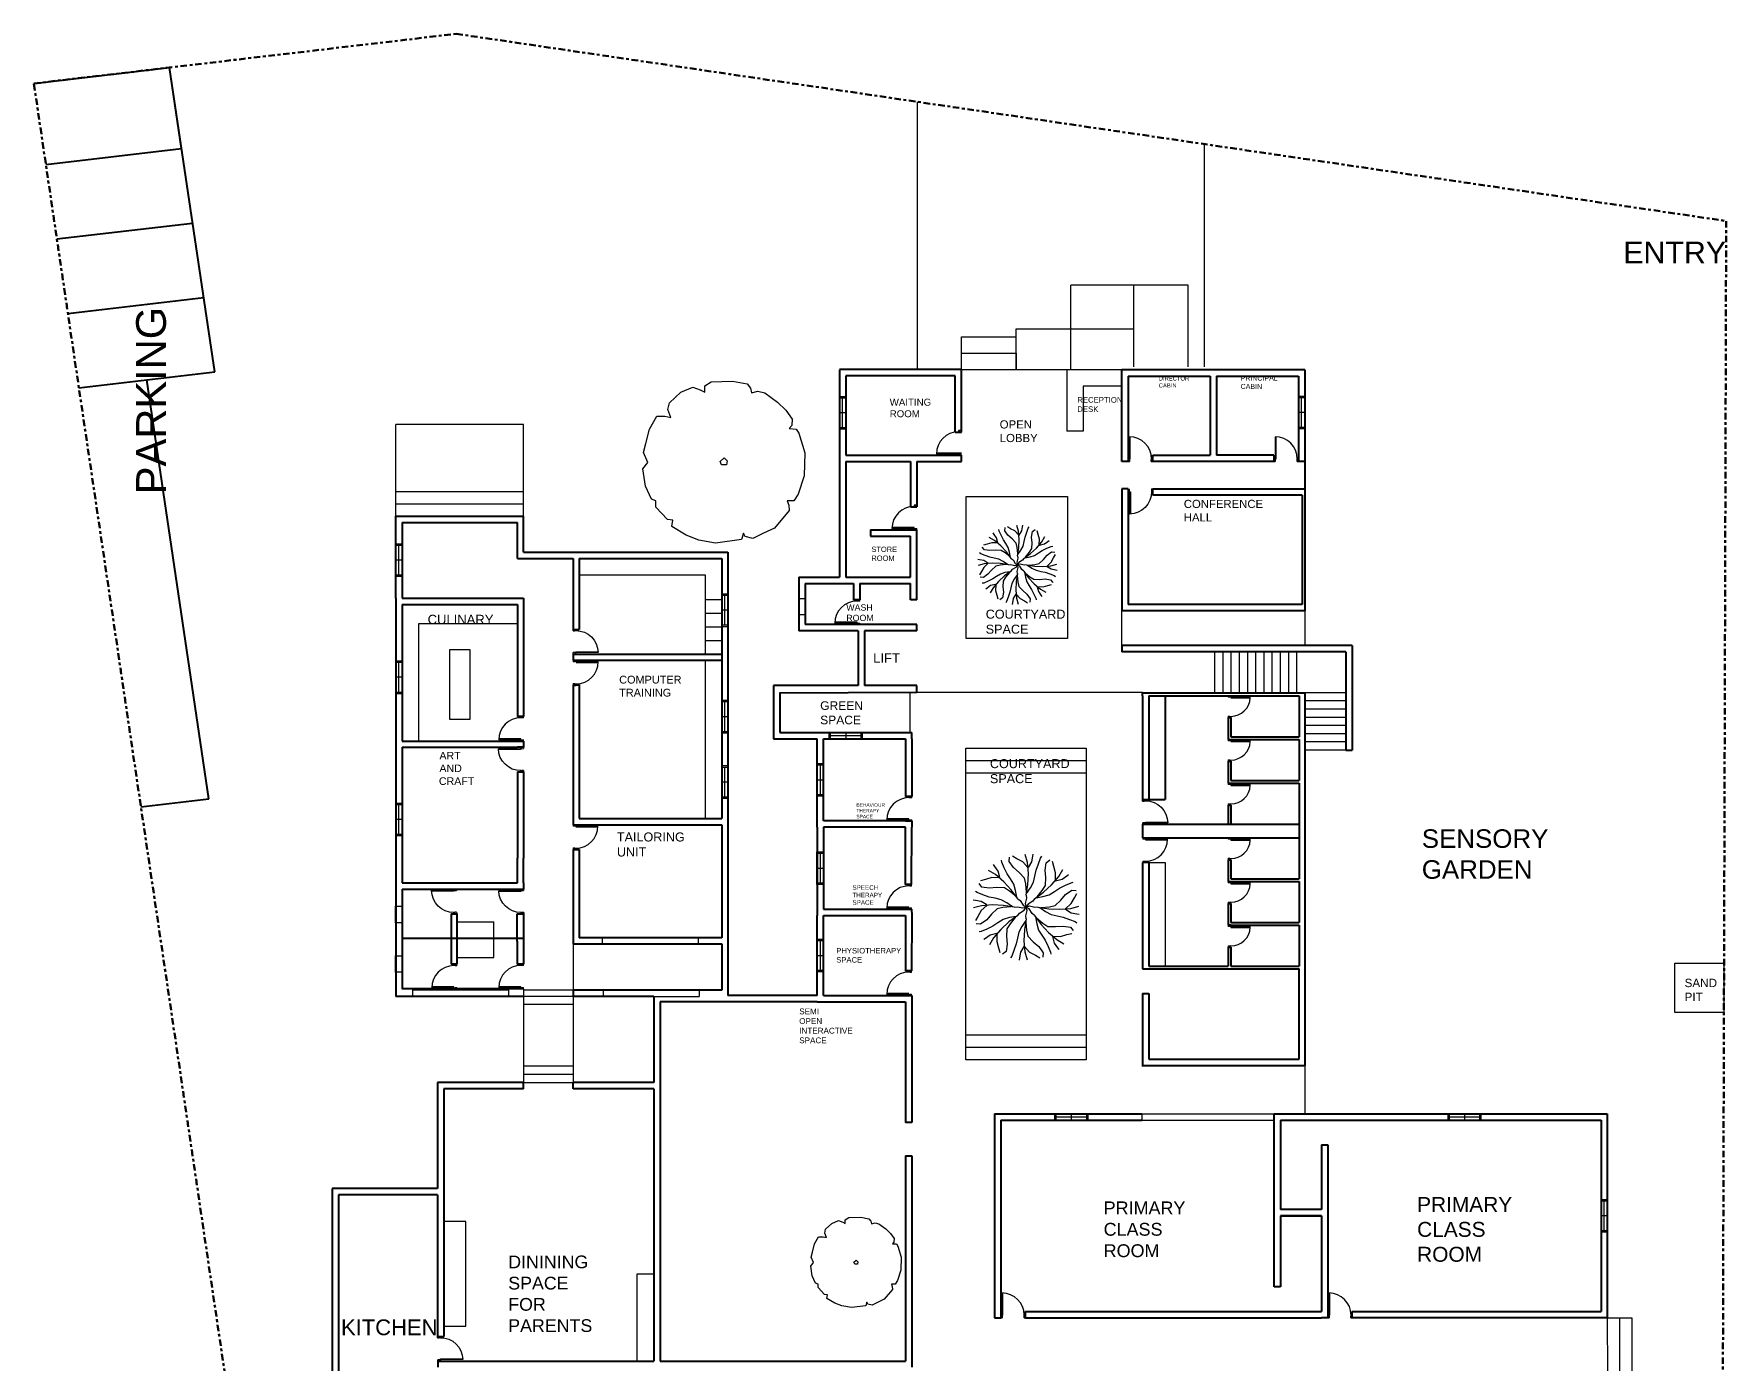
# Model space of a CAD drawing. Header units: metres. Extents: x 9 to 572, y -30 to 1114.
# Drawn here: x 9.1 to 71.1, y 64.8 to 113.4 of the extents above; entities that cross this region are included whole.
import ezdxf

# ---------------------------------------------------------------- set-up
doc = ezdxf.new("R2010")
doc.units = ezdxf.units.M
doc.header["$LTSCALE"] = 0.01
doc.header["$MEASUREMENT"] = 0
doc.linetypes.add('ACAD_ISO04W100', pattern=[30, 24, -3, 0, -3])
for name, color, linetype in [('ARCH', 7, 'Continuous'), ('door space', 1, 'Continuous'), ('ELEVATION', 4, 'Continuous'), ('ID-LOOSE', 31, 'Continuous'), ('INBUILD', 81, 'Continuous'), ('STAIR', 231, 'Continuous'), ('TEXT', 141, 'Continuous'), ('WINDOW', 10, 'Continuous')]:
    doc.layers.add(name, color=color, linetype=linetype)
for name, color, linetype, lineweight in [('PARKING', 92, 'Continuous', 40), ('ROAD', 31, 'Continuous', 30), ('SITE BOUNDARY', 6, 'ACAD_ISO04W100', 60), ('WALL', 2, 'Continuous', 40)]:
    doc.layers.add(name, color=color, linetype=linetype, lineweight=lineweight)
doc.styles.get("Standard").update_dxf_attribs({"font": 'arial.ttf'})

# ---------------------------------------------------------------- blocks, each defined once
blk = doc.blocks.new('BRANCHZ', base_point=(0.5, 0.5))
for p, q in [((0.876, 0.621), (0.934, 0.663)), ((0.934, 0.663), (0.976, 0.659)), ((0.533, 0.508), (0.5, 0.5)), ((0.584, 0.496), (0.533, 0.508)), ((0.613, 0.5), (0.584, 0.496)), ((0.613, 0.5), (0.717, 0.483)), ((0.629, 0.496), (0.684, 0.458)), ((0.642, 0.496), (0.721, 0.504)), ((0.721, 0.504), (0.776, 0.517)), ((0.776, 0.517), (0.83, 0.567)), ((0.821, 0.479), (0.926, 0.488)), ((0.83, 0.567), (0.876, 0.621)), ((0.876, 0.483), (0.93, 0.533)), ((0.926, 0.488), (1.001, 0.508)), ((0.93, 0.533), (0.959, 0.588)), ((0.959, 0.588), (0.984, 0.629)), ((0.684, 0.458), (0.738, 0.429)), ((0.717, 0.483), (0.821, 0.479)), ((0.738, 0.429), (0.796, 0.416)), ((0.796, 0.416), (0.851, 0.404)), ((0.851, 0.404), (0.913, 0.383)), ((0.876, 0.479), (0.93, 0.446)), ((0.913, 0.383), (0.967, 0.362)), ((0.93, 0.446), (0.984, 0.437)), ((0.967, 0.362), (0.984, 0.35)), ((0.984, 0.437), (1.005, 0.433))]:
    blk.add_line(p, q)
blk = doc.blocks.new('TREE-16')
at = {"xscale": 120, "yscale": 120, "zscale": 120}
for rotation in [90, 134.9999999999999, 44.99999999999985, 180, 224.9999999999999, 270, 314.9999999999998]:
    blk.add_blockref('BRANCHZ', (0, 0), dxfattribs=dict(at, rotation=rotation))
blk.add_blockref('BRANCHZ', (0, 0), dxfattribs=at)
blk = doc.blocks.new('Simple tree 13_cad-block.com')
at = {"color": 0}
for points in [[(-1468, -1499), (-1766, -1175), (-1766, -1008), (-1883, -968), (-2037, -632), (-2103, -179), (-1973, -11), (-2089, 248), (-2025, 481), (-1935, 856), (-1740, 1192), (-1534, 1192), (-1378, 1153), (-1456, 1360), (-1416, 1541), (-1119, 1813), (-809, 1943), (-615, 1878), (-498, 1813), (-498, 1981), (-330, 2085), (227, 2098), (602, 2033), (692, 1917), (718, 1800), (886, 1839), (1068, 1800), (1391, 1555), (1611, 1348), (1779, 1115), (1766, 946), (1701, 868), (1883, 856), (1948, 752), (2102, 235), (2090, -361), (1934, -839), (1818, -1008), (1649, -1008), (1689, -1124), (1701, -1266), (1313, -1719), (1028, -1848), (757, -1991), (550, -1939), (511, -1848), (459, -2017), (-214, -2107), (-653, -2029), (-977, -1900), (-1352, -1681), (-1326, -1512)], [(-58, -76), (-97, 15), (6, 105), (84, 28), (71, -76)]]:
    blk.add_lwpolyline(points, close=True, dxfattribs=at)

msp = doc.modelspace()

# ---------------------------------------------------------------- linework, layer by layer
for p, q in [((41.027, 95.295), (41.027, 95.294)), ((55.637, 89.335), (52.337, 89.335)), ((41.027, 84.645), (38.027, 84.645)), ((22.61, 78.499), (22.608, 78.499)), ((41.027, 78.254), (41.027, 78.253)), ((41.257, 73.61), (41.257, 78.023)), ((41.027, 72.392), (41.027, 72.392)), ((41.027, 72.392), (41.027, 72.392))]:
    msp.add_line(p, q)
at = {"layer": 'ARCH', "color": 32}
for p, q in [((52.936, 89.227), (52.836, 89.227)), ((52.836, 89.227), (52.836, 89.177)), ((52.896, 89.177), (52.836, 89.177)), ((52.936, 89.182), (52.896, 89.182)), ((52.896, 89.177), (52.896, 89.182)), ((52.936, 89.182), (52.936, 89.227)), ((52.836, 88.477), (52.896, 88.477)), ((52.836, 88.477), (52.836, 88.427)), ((52.836, 88.427), (52.936, 88.427)), ((52.896, 88.472), (52.896, 88.477)), ((52.896, 88.472), (52.936, 88.472)), ((52.936, 88.427), (52.936, 88.472)), ((52.936, 87.627), (52.836, 87.627)), ((52.836, 87.627), (52.836, 87.577)), ((52.896, 87.577), (52.836, 87.577)), ((52.936, 87.582), (52.896, 87.582)), ((52.896, 87.577), (52.896, 87.582)), ((52.936, 87.582), (52.936, 87.627)), ((52.836, 86.877), (52.896, 86.877)), ((52.836, 86.877), (52.836, 86.827)), ((52.836, 86.827), (52.936, 86.827)), ((52.896, 86.872), (52.896, 86.877)), ((52.896, 86.872), (52.936, 86.872)), ((52.936, 86.827), (52.936, 86.872)), ((52.936, 86.025), (52.836, 86.025)), ((52.836, 86.025), (52.836, 85.975)), ((52.896, 85.975), (52.836, 85.975)), ((52.936, 85.98), (52.896, 85.98)), ((52.896, 85.975), (52.896, 85.98)), ((52.936, 85.98), (52.936, 86.025)), ((52.836, 85.275), (52.896, 85.275)), ((52.836, 85.275), (52.836, 85.225)), ((52.836, 85.225), (52.936, 85.225)), ((52.896, 85.27), (52.896, 85.275)), ((52.896, 85.27), (52.936, 85.27)), ((52.936, 85.225), (52.936, 85.27)), ((52.936, 84.027), (52.836, 84.027)), ((52.836, 84.027), (52.836, 83.977)), ((52.896, 83.977), (52.836, 83.977)), ((52.936, 83.982), (52.896, 83.982)), ((52.896, 83.977), (52.896, 83.982)), ((52.936, 83.982), (52.936, 84.027)), ((52.836, 83.277), (52.896, 83.277)), ((52.836, 83.277), (52.836, 83.227)), ((52.836, 83.227), (52.936, 83.227)), ((52.896, 83.272), (52.896, 83.277)), ((52.896, 83.272), (52.936, 83.272)), ((52.936, 83.227), (52.936, 83.272)), ((52.936, 82.426), (52.836, 82.426)), ((52.836, 82.426), (52.836, 82.376)), ((52.896, 82.376), (52.836, 82.376)), ((52.936, 82.381), (52.896, 82.381)), ((52.896, 82.376), (52.896, 82.381)), ((52.936, 82.381), (52.936, 82.426)), ((52.836, 81.676), (52.896, 81.676)), ((52.836, 81.676), (52.836, 81.626)), ((52.836, 81.626), (52.936, 81.626)), ((52.896, 81.671), (52.896, 81.676)), ((52.896, 81.671), (52.936, 81.671)), ((52.936, 81.626), (52.936, 81.671)), ((52.936, 80.827), (52.836, 80.827)), ((52.836, 80.827), (52.836, 80.777)), ((52.896, 80.777), (52.836, 80.777)), ((52.936, 80.782), (52.896, 80.782)), ((52.896, 80.777), (52.896, 80.782)), ((52.936, 80.782), (52.936, 80.827)), ((52.836, 80.077), (52.896, 80.077)), ((52.836, 80.077), (52.836, 80.027)), ((52.836, 80.027), (52.936, 80.027)), ((52.896, 80.072), (52.896, 80.077)), ((52.896, 80.072), (52.936, 80.072)), ((52.936, 80.027), (52.936, 80.072))]:
    msp.add_line(p, q, dxfattribs=at)
for points in [[(53.646, 89.147), (53.646, 89.182), (52.936, 89.182), (52.936, 89.147)], [(53.646, 87.547), (53.646, 87.582), (52.936, 87.582), (52.936, 87.547)], [(53.646, 85.945), (53.646, 85.98), (52.936, 85.98), (52.936, 85.945)], [(53.646, 83.947), (53.646, 83.982), (52.936, 83.982), (52.936, 83.947)], [(53.646, 82.346), (53.646, 82.381), (52.936, 82.381), (52.936, 82.346)], [(53.646, 80.747), (53.646, 80.782), (52.936, 80.782), (52.936, 80.747)]]:
    msp.add_lwpolyline(points, close=True, dxfattribs=at)
at = {"layer": 'ARCH', "color": 40}
for centre in [(52.936, 89.182), (52.936, 87.582), (52.936, 85.98), (52.936, 83.982), (52.936, 82.381), (52.936, 80.782)]:
    msp.add_arc(centre, 0.71, 270, 357.17441, dxfattribs=at)
at = {"layer": 'Defpoints'}
for p, q in [((43.073, 98.876), (43.074, 98.876)), ((49.177, 98.025), (49.177, 98.025)), ((49.177, 98.025), (49.177, 98.025)), ((49.177, 98.025), (49.177, 98.025)), ((52.407, 98.025), (52.406, 98.025)), ((69.174, 79.437), (70.974, 79.437)), ((69.174, 77.637), (69.174, 79.437)), ((70.974, 79.437), (70.974, 77.637)), ((41.256, 78.254), (41.257, 78.023)), ((70.974, 77.637), (69.174, 77.637))]:
    msp.add_line(p, q, dxfattribs=at)
at = {"layer": 'door space'}
for p, q in [((42.973, 98.926), (42.973, 98.881)), ((43.073, 98.926), (42.973, 98.926)), ((43.013, 98.881), (42.973, 98.881)), ((43.013, 98.881), (43.013, 98.876)), ((43.073, 98.876), (43.013, 98.876)), ((43.073, 98.876), (43.073, 98.926)), ((49.219, 98.704), (49.219, 97.894)), ((49.254, 97.894), (49.254, 98.704)), ((54.552, 98.705), (54.552, 97.895)), ((54.587, 97.895), (54.587, 98.705)), ((43.074, 98.106), (42.163, 98.106)), ((42.163, 98.071), (42.973, 98.071)), ((42.973, 98.071), (42.973, 98.106)), ((42.973, 98.071), (42.973, 98.026)), ((42.973, 98.071), (43.013, 98.071)), ((42.973, 98.026), (43.073, 98.026)), ((43.013, 98.076), (43.013, 98.071)), ((43.013, 98.076), (43.073, 98.076)), ((43.073, 98.026), (43.073, 98.076)), ((49.219, 97.894), (49.174, 97.894)), ((49.174, 97.894), (49.174, 97.794)), ((49.219, 97.894), (49.254, 97.894)), ((49.219, 97.894), (49.219, 97.854)), ((49.224, 97.854), (49.219, 97.854)), ((49.224, 97.854), (49.224, 97.794)), ((50.029, 97.854), (50.024, 97.854)), ((50.024, 97.794), (50.024, 97.854)), ((50.074, 97.894), (50.029, 97.894)), ((50.029, 97.854), (50.029, 97.894)), ((50.074, 97.794), (50.074, 97.894)), ((54.552, 97.895), (54.507, 97.895)), ((54.507, 97.895), (54.507, 97.795)), ((54.552, 97.895), (54.587, 97.895)), ((54.552, 97.895), (54.552, 97.855)), ((54.557, 97.855), (54.552, 97.855)), ((54.557, 97.855), (54.557, 97.795)), ((55.362, 97.855), (55.357, 97.855)), ((55.357, 97.795), (55.357, 97.855)), ((55.407, 97.895), (55.362, 97.895)), ((55.362, 97.855), (55.362, 97.895)), ((55.407, 97.795), (55.407, 97.895)), ((49.174, 97.794), (49.224, 97.794)), ((50.024, 97.794), (50.074, 97.794)), ((54.507, 97.795), (54.557, 97.795)), ((55.357, 97.795), (55.407, 97.795)), ((49.176, 96.784), (49.226, 96.785)), ((49.177, 96.684), (49.176, 96.784)), ((49.222, 96.685), (49.177, 96.684)), ((49.222, 96.685), (49.222, 96.725)), ((49.227, 96.725), (49.222, 96.725)), ((49.23, 95.875), (49.222, 96.685)), ((49.222, 96.685), (49.257, 96.685)), ((49.227, 96.725), (49.226, 96.785)), ((49.257, 96.685), (49.265, 95.875)), ((50.026, 96.793), (50.076, 96.793)), ((50.026, 96.793), (50.026, 96.733)), ((50.031, 96.733), (50.026, 96.733)), ((50.031, 96.733), (50.032, 96.693)), ((50.077, 96.693), (50.032, 96.693)), ((50.076, 96.793), (50.077, 96.693)), ((41.344, 96.196), (41.344, 96.151)), ((41.444, 96.196), (41.344, 96.196)), ((41.384, 96.151), (41.344, 96.151)), ((41.384, 96.151), (41.384, 96.146)), ((41.444, 96.146), (41.384, 96.146)), ((41.444, 96.146), (41.444, 96.196)), ((41.344, 95.376), (40.534, 95.376)), ((41.344, 95.341), (41.344, 95.376)), ((40.534, 95.341), (41.344, 95.341)), ((41.344, 95.341), (41.344, 95.296)), ((41.344, 95.341), (41.384, 95.341)), ((41.344, 95.296), (41.444, 95.296)), ((41.384, 95.346), (41.384, 95.341)), ((41.384, 95.346), (41.444, 95.346)), ((41.444, 95.296), (41.444, 95.346)), ((39.257, 92.734), (39.257, 92.689)), ((39.357, 92.734), (39.257, 92.734)), ((39.297, 92.689), (39.257, 92.689)), ((39.297, 92.689), (39.297, 92.684)), ((39.357, 92.684), (39.297, 92.684)), ((39.357, 92.684), (39.357, 92.734)), ((28.866, 91.652), (28.966, 91.653)), ((28.866, 91.602), (28.866, 91.652)), ((28.966, 91.653), (28.966, 91.608)), ((39.257, 91.914), (38.447, 91.914)), ((38.447, 91.879), (39.257, 91.879)), ((39.257, 91.879), (39.257, 91.914)), ((39.257, 91.879), (39.257, 91.834)), ((39.257, 91.879), (39.297, 91.879)), ((39.257, 91.834), (39.357, 91.834)), ((39.297, 91.884), (39.357, 91.884)), ((39.357, 91.834), (39.357, 91.884)), ((39.657, 91.885), (39.657, 91.88)), ((28.866, 91.602), (28.926, 91.602)), ((28.926, 91.607), (28.966, 91.608)), ((28.926, 91.607), (28.926, 91.602)), ((28.875, 90.752), (28.875, 90.802)), ((28.935, 90.802), (28.875, 90.802)), ((28.975, 90.753), (28.875, 90.752)), ((28.878, 90.518), (28.878, 90.468)), ((28.978, 90.518), (28.878, 90.518)), ((28.938, 90.468), (28.878, 90.468)), ((28.935, 90.802), (28.935, 90.797)), ((28.975, 90.798), (28.935, 90.797)), ((28.978, 90.473), (28.938, 90.473)), ((28.938, 90.468), (28.938, 90.473)), ((28.974, 90.833), (29.784, 90.841)), ((28.975, 90.798), (28.974, 90.833)), ((29.785, 90.806), (28.975, 90.798)), ((28.975, 90.798), (28.975, 90.753)), ((28.978, 90.473), (28.978, 90.518)), ((29.788, 90.473), (28.978, 90.473)), ((28.978, 90.473), (28.978, 90.438)), ((28.978, 90.438), (29.788, 90.438)), ((28.878, 89.668), (28.878, 89.618)), ((28.878, 89.668), (28.938, 89.668)), ((28.878, 89.618), (28.978, 89.618)), ((28.938, 89.663), (28.938, 89.668)), ((28.938, 89.663), (28.978, 89.663)), ((28.978, 89.618), (28.978, 89.663)), ((26.958, 88.468), (26.958, 88.423)), ((27.058, 88.468), (26.958, 88.468)), ((26.998, 88.423), (26.958, 88.423)), ((26.998, 88.423), (26.998, 88.418)), ((27.058, 88.418), (26.998, 88.418)), ((27.058, 88.418), (27.058, 88.468)), ((26.958, 87.648), (26.148, 87.648)), ((26.148, 87.613), (26.958, 87.613)), ((26.95, 87.339), (27.05, 87.34)), ((26.95, 87.294), (26.95, 87.339)), ((26.958, 87.613), (26.958, 87.648)), ((26.958, 87.613), (26.958, 87.568)), ((26.958, 87.613), (26.998, 87.613)), ((26.958, 87.568), (27.058, 87.568)), ((26.998, 87.618), (26.998, 87.613)), ((26.998, 87.618), (27.058, 87.618)), ((27.05, 87.34), (27.05, 87.29)), ((27.058, 87.568), (27.058, 87.618)), ((26.14, 87.286), (26.95, 87.294)), ((26.95, 87.259), (26.14, 87.251)), ((26.95, 87.294), (26.95, 87.259)), ((26.95, 87.294), (26.99, 87.294)), ((26.99, 87.289), (26.99, 87.294)), ((26.99, 87.289), (27.05, 87.29)), ((26.959, 86.439), (26.958, 86.484)), ((26.998, 86.484), (26.958, 86.484)), ((27.059, 86.44), (26.959, 86.439)), ((27.058, 86.49), (26.998, 86.489)), ((26.998, 86.484), (26.998, 86.489)), ((27.058, 86.49), (27.059, 86.44)), ((41.157, 85.541), (41.157, 85.496)), ((41.257, 85.541), (41.157, 85.541)), ((41.197, 85.496), (41.157, 85.496)), ((41.197, 85.496), (41.197, 85.491)), ((41.257, 85.491), (41.197, 85.491)), ((41.257, 85.491), (41.257, 85.541)), ((49.707, 85.423), (49.807, 85.424)), ((49.707, 85.373), (49.707, 85.423)), ((49.707, 85.373), (49.767, 85.373)), ((49.767, 85.378), (49.807, 85.379)), ((49.807, 85.424), (49.807, 85.379)), ((28.867, 84.505), (28.867, 84.455)), ((28.967, 84.505), (28.867, 84.505)), ((28.927, 84.455), (28.867, 84.455)), ((28.967, 84.46), (28.927, 84.46)), ((28.927, 84.455), (28.927, 84.46)), ((28.967, 84.46), (28.967, 84.505)), ((29.777, 84.46), (28.967, 84.46)), ((28.967, 84.46), (28.967, 84.425)), ((28.967, 84.425), (29.777, 84.425)), ((41.157, 84.721), (40.347, 84.721)), ((40.347, 84.686), (41.157, 84.686)), ((41.157, 84.686), (41.157, 84.721)), ((41.157, 84.686), (41.157, 84.641)), ((41.157, 84.686), (41.197, 84.686)), ((41.157, 84.641), (41.257, 84.641)), ((41.197, 84.691), (41.197, 84.686)), ((41.197, 84.691), (41.257, 84.691)), ((41.257, 84.641), (41.257, 84.691)), ((49.716, 84.523), (49.716, 84.573)), ((49.776, 84.573), (49.716, 84.573)), ((49.816, 84.524), (49.716, 84.523)), ((49.776, 84.573), (49.776, 84.568)), ((49.816, 84.569), (49.776, 84.568)), ((49.815, 84.604), (50.625, 84.612)), ((49.816, 84.569), (49.815, 84.604)), ((50.626, 84.577), (49.816, 84.569)), ((49.816, 84.569), (49.816, 84.524)), ((28.867, 83.655), (28.867, 83.605)), ((28.867, 83.655), (28.927, 83.655)), ((28.867, 83.605), (28.967, 83.605)), ((28.927, 83.65), (28.927, 83.655)), ((28.927, 83.65), (28.967, 83.65)), ((28.967, 83.605), (28.967, 83.65)), ((49.708, 84.028), (49.708, 83.978)), ((49.808, 84.028), (49.708, 84.028)), ((49.768, 83.978), (49.708, 83.978)), ((49.808, 83.983), (49.768, 83.983)), ((49.768, 83.978), (49.768, 83.983)), ((49.808, 83.983), (49.808, 84.028)), ((50.618, 83.983), (49.808, 83.983)), ((49.808, 83.983), (49.808, 83.948)), ((49.808, 83.948), (50.618, 83.948)), ((49.708, 83.178), (49.708, 83.128)), ((49.708, 83.178), (49.768, 83.178)), ((49.708, 83.128), (49.808, 83.128)), ((49.768, 83.173), (49.768, 83.178)), ((49.768, 83.173), (49.808, 83.173)), ((49.808, 83.128), (49.808, 83.173)), ((23.691, 82.098), (24.501, 82.106)), ((24.501, 82.071), (23.691, 82.063)), ((24.501, 82.151), (24.601, 82.152)), ((24.501, 82.106), (24.501, 82.151)), ((24.501, 82.106), (24.541, 82.107)), ((24.501, 82.106), (24.501, 82.071)), ((24.541, 82.102), (24.541, 82.107)), ((24.541, 82.102), (24.601, 82.102)), ((24.601, 82.152), (24.601, 82.102)), ((26.15, 82.092), (26.96, 82.1)), ((26.961, 82.065), (26.151, 82.057)), ((26.96, 82.145), (27.06, 82.146)), ((26.96, 82.1), (26.96, 82.145)), ((26.96, 82.1), (27, 82.101)), ((26.96, 82.1), (26.961, 82.065)), ((27, 82.096), (27, 82.101)), ((27, 82.096), (27.06, 82.096)), ((27.06, 82.146), (27.06, 82.096)), ((41.152, 82.312), (41.152, 82.267)), ((41.252, 82.312), (41.152, 82.312)), ((41.192, 82.267), (41.152, 82.267)), ((41.192, 82.267), (41.192, 82.262)), ((41.252, 82.262), (41.192, 82.262)), ((41.252, 82.262), (41.252, 82.312)), ((24.549, 81.297), (24.509, 81.296)), ((24.51, 81.251), (24.509, 81.296)), ((24.61, 81.252), (24.51, 81.251)), ((24.549, 81.297), (24.549, 81.302)), ((24.609, 81.302), (24.549, 81.302)), ((24.609, 81.302), (24.61, 81.252)), ((27.008, 81.291), (26.968, 81.29)), ((26.969, 81.245), (26.968, 81.29)), ((27.069, 81.246), (26.969, 81.245)), ((27.008, 81.291), (27.008, 81.296)), ((27.068, 81.296), (27.008, 81.296)), ((27.068, 81.296), (27.069, 81.246)), ((41.152, 81.492), (40.342, 81.492)), ((40.342, 81.457), (41.152, 81.457)), ((41.152, 81.457), (41.152, 81.492)), ((41.152, 81.457), (41.152, 81.412)), ((41.152, 81.457), (41.192, 81.457)), ((41.152, 81.412), (41.252, 81.412)), ((41.192, 81.462), (41.192, 81.457)), ((41.192, 81.462), (41.252, 81.462)), ((41.252, 81.412), (41.252, 81.462)), ((24.51, 79.394), (24.51, 79.349)), ((24.61, 79.394), (24.51, 79.394)), ((24.55, 79.349), (24.51, 79.349)), ((24.55, 79.349), (24.55, 79.344)), ((24.61, 79.344), (24.55, 79.344)), ((24.61, 79.344), (24.61, 79.394)), ((26.959, 79.399), (26.959, 79.354)), ((27.059, 79.399), (26.959, 79.399)), ((26.999, 79.354), (26.959, 79.354)), ((26.999, 79.354), (26.999, 79.349)), ((27.059, 79.349), (26.999, 79.349)), ((27.059, 79.349), (27.059, 79.399)), ((41.156, 79.154), (41.156, 79.109)), ((41.256, 79.154), (41.156, 79.154)), ((41.196, 79.109), (41.156, 79.109)), ((41.196, 79.109), (41.196, 79.104)), ((41.256, 79.104), (41.196, 79.104)), ((41.256, 79.104), (41.256, 79.154)), ((24.51, 78.574), (23.7, 78.574)), ((23.7, 78.539), (24.51, 78.539)), ((24.51, 78.539), (24.51, 78.574)), ((24.51, 78.539), (24.51, 78.494)), ((24.51, 78.539), (24.55, 78.539)), ((24.51, 78.494), (24.61, 78.494)), ((24.55, 78.544), (24.55, 78.539)), ((24.55, 78.544), (24.61, 78.544)), ((24.61, 78.494), (24.61, 78.544)), ((26.959, 78.579), (26.149, 78.579)), ((26.149, 78.544), (26.959, 78.544)), ((26.959, 78.544), (26.959, 78.579)), ((26.959, 78.544), (26.959, 78.499)), ((26.959, 78.544), (26.999, 78.544)), ((26.959, 78.499), (27.059, 78.499)), ((26.999, 78.549), (26.999, 78.544)), ((26.999, 78.549), (27.059, 78.549)), ((27.059, 78.499), (27.059, 78.549)), ((41.156, 78.334), (40.346, 78.334)), ((40.346, 78.299), (41.156, 78.299)), ((41.156, 78.299), (41.156, 78.334)), ((41.156, 78.299), (41.156, 78.254)), ((41.156, 78.299), (41.196, 78.299)), ((41.156, 78.254), (41.256, 78.254)), ((41.196, 78.304), (41.196, 78.299)), ((41.196, 78.304), (41.256, 78.304)), ((41.256, 78.254), (41.256, 78.304)), ((44.561, 67.373), (44.561, 66.563)), ((44.596, 66.563), (44.596, 67.373)), ((56.522, 67.372), (56.522, 66.562)), ((56.557, 66.562), (56.557, 67.372)), ((44.561, 66.563), (44.516, 66.563)), ((44.516, 66.563), (44.516, 66.463)), ((44.516, 66.463), (44.566, 66.463)), ((44.561, 66.563), (44.596, 66.563)), ((44.561, 66.563), (44.561, 66.523)), ((44.566, 66.523), (44.561, 66.523)), ((44.566, 66.523), (44.566, 66.463)), ((45.371, 66.523), (45.366, 66.523)), ((45.366, 66.463), (45.366, 66.523)), ((45.366, 66.463), (45.416, 66.463)), ((45.416, 66.563), (45.371, 66.563)), ((45.371, 66.523), (45.371, 66.563)), ((45.416, 66.463), (45.416, 66.563)), ((56.522, 66.562), (56.477, 66.562)), ((56.477, 66.562), (56.477, 66.462)), ((56.477, 66.462), (56.527, 66.462)), ((56.522, 66.562), (56.557, 66.562)), ((56.522, 66.562), (56.522, 66.522)), ((56.527, 66.522), (56.522, 66.522)), ((56.527, 66.522), (56.527, 66.462)), ((57.332, 66.522), (57.327, 66.522)), ((57.327, 66.462), (57.327, 66.522)), ((57.327, 66.462), (57.377, 66.462)), ((57.377, 66.562), (57.332, 66.562)), ((57.332, 66.522), (57.332, 66.562)), ((57.377, 66.462), (57.377, 66.562)), ((23.912, 65.781), (24.012, 65.782)), ((23.913, 65.731), (23.912, 65.781)), ((23.913, 65.731), (23.973, 65.731)), ((23.973, 65.736), (24.013, 65.737)), ((23.973, 65.736), (23.973, 65.731)), ((24.012, 65.782), (24.013, 65.737)), ((23.921, 64.881), (23.921, 64.931)), ((23.981, 64.931), (23.921, 64.931)), ((24.021, 64.882), (23.921, 64.881)), ((23.981, 64.931), (23.981, 64.926)), ((24.021, 64.927), (23.981, 64.926)), ((24.02, 64.962), (24.83, 64.97)), ((24.021, 64.927), (24.02, 64.962)), ((24.831, 64.935), (24.021, 64.927)), ((24.021, 64.927), (24.021, 64.882))]:
    msp.add_line(p, q, dxfattribs=at)
for centre, major_axis in [((42.973, 98.071), (-0.573, -0.573)), ((49.219, 97.894), (-0.573, 0.573)), ((54.552, 97.895), (-0.573, 0.573)), ((41.344, 95.341), (-0.573, -0.573)), ((39.257, 91.879), (-0.573, -0.573)), ((28.978, 90.473), (0.573, 0.573)), ((26.958, 87.613), (-0.573, -0.573)), ((41.157, 84.686), (-0.573, -0.573)), ((28.967, 84.46), (0.573, 0.573)), ((49.808, 83.983), (0.573, 0.573)), ((41.152, 81.457), (-0.573, -0.573)), ((24.51, 78.539), (-0.573, -0.573)), ((26.959, 78.544), (-0.573, -0.573)), ((41.156, 78.299), (-0.573, -0.573)), ((44.561, 66.563), (-0.573, 0.573)), ((56.522, 66.562), (-0.573, 0.573))]:
    msp.add_ellipse(centre, major_axis=major_axis, ratio=1, start_param=3.926991, end_param=5.497787, dxfattribs=at)
at = {"layer": 'door space', "extrusion": (0, 0, -1)}
for centre, major_axis in [((49.222, 96.685), (-0.567, -0.578)), ((28.975, 90.798), (0.578, -0.567)), ((26.95, 87.294), (-0.578, 0.567)), ((49.816, 84.569), (0.578, -0.567)), ((24.501, 82.106), (-0.578, 0.567)), ((26.96, 82.1), (-0.578, 0.567)), ((24.021, 64.927), (0.578, -0.567))]:
    msp.add_ellipse(centre, major_axis=major_axis, ratio=1, start_param=3.926991, end_param=5.497787, dxfattribs=at)
at = {"layer": 'ELEVATION'}
for p, q in [((48.947, 101.155), (43.074, 101.155)), ((43.256, 96.515), (46.956, 96.515)), ((43.256, 91.315), (43.256, 96.515)), ((46.956, 96.515), (46.956, 91.315)), ((48.947, 91.065), (48.947, 92.335)), ((55.637, 92.335), (55.637, 91.065)), ((46.956, 91.315), (43.256, 91.315)), ((41.198, 87.875), (41.198, 89.354)), ((41.445, 89.355), (49.706, 89.355)), ((49.706, 89.327), (49.706, 89.355)), ((43.239, 87.306), (47.639, 87.306)), ((43.239, 75.906), (43.239, 87.306)), ((47.639, 87.306), (47.639, 75.906)), ((24.61, 80.949), (25.973, 80.949)), ((25.973, 80.349), (25.973, 80.949)), ((25.973, 79.649), (25.973, 80.349)), ((28.867, 80.141), (28.867, 78.453)), ((24.61, 79.649), (25.973, 79.649)), ((27.06, 78.499), (27.06, 75.071)), ((28.867, 78.223), (28.867, 75.071)), ((47.639, 75.906), (43.239, 75.906)), ((47.267, 75.906), (47.267, 75.922)), ((55.637, 75.692), (55.637, 73.922)), ((24.143, 66.152), (24.141, 66.152)), ((31.053, 64.882), (31.053, 64.881))]:
    msp.add_line(p, q, dxfattribs=at)
at = {"layer": 'ID-LOOSE'}
msp.add_line((40.76, 98.037), (40.76, 98.037), dxfattribs=at)
at = {"layer": 'INBUILD'}
for p, q in [((46.928, 101.155), (46.928, 98.912)), ((48.947, 100.555), (47.528, 100.555)), ((47.528, 100.555), (47.528, 98.912)), ((47.528, 98.912), (46.928, 98.912)), ((29.097, 93.653), (33.705, 93.653)), ((33.705, 93.653), (33.705, 90.753)), ((33.705, 92.753), (34.305, 92.753)), ((33.705, 92.753), (33.705, 92.253)), ((33.705, 92.253), (34.305, 92.253)), ((26.83, 91.852), (23.208, 91.852)), ((23.208, 91.852), (23.208, 87.568)), ((33.705, 91.753), (34.305, 91.753)), ((33.705, 91.253), (34.305, 91.253)), ((24.355, 90.915), (25.089, 90.915)), ((24.355, 88.36), (24.355, 90.915)), ((25.089, 90.915), (25.089, 88.36)), ((33.705, 90.523), (33.705, 84.735)), ((25.089, 88.36), (24.355, 88.36)), ((49.936, 83.127), (50.536, 83.127)), ((50.536, 83.127), (50.536, 79.327)), ((24.943, 69.988), (24.143, 69.988)), ((24.943, 66.152), (24.943, 69.988)), ((31.803, 68.055), (31.203, 68.055)), ((31.803, 68.055), (31.203, 68.055)), ((31.803, 68.055), (31.203, 68.055)), ((31.203, 68.055), (31.203, 64.882)), ((24.143, 66.152), (24.943, 66.152))]:
    msp.add_line(p, q, dxfattribs=at)
at = {"layer": 'PARKING'}
for p, q in [((9.141, 111.63), (14.109, 112.214)), ((15.757, 101.08), (14.109, 112.214)), ((14.548, 109.245), (14.109, 112.214)), ((9.58, 108.661), (14.548, 109.245)), ((9.983, 105.94), (14.951, 106.523)), ((10.386, 103.218), (15.354, 103.802)), ((10.789, 100.497), (15.757, 101.08)), ((15.543, 85.448), (13.273, 100.788)), ((15.543, 85.448), (13.273, 100.788)), ((13.059, 85.157), (15.543, 85.448))]:
    msp.add_line(p, q, dxfattribs=at)
at = {"layer": 'ROAD'}
for p, q in [((22.38, 96.698), (22.38, 99.148)), ((27.06, 99.148), (22.38, 99.148)), ((27.06, 96.698), (27.06, 99.148))]:
    msp.add_line(p, q, dxfattribs=at)
at = {"layer": 'SITE BOUNDARY'}
for p, q in [((9.141, 111.63), (24.597, 113.445)), ((24.597, 113.445), (71.055, 106.597)), ((19.22, 43.537), (9.141, 111.63)), ((71.055, 106.597), (70.871, 41.503))]:
    msp.add_line(p, q, dxfattribs=at)
at = {"layer": 'STAIR'}
for p, q in [((41.474, 101.155), (41.474, 110.958)), ((51.974, 101.255), (51.974, 109.41)), ((47.074, 101.155), (47.074, 104.255)), ((51.374, 104.255), (47.074, 104.255)), ((49.374, 104.255), (49.374, 101.255)), ((51.374, 101.255), (51.374, 104.255)), ((43.074, 101.155), (43.074, 102.355)), ((43.074, 102.355), (45.074, 102.355)), ((45.074, 101.155), (45.074, 102.655)), ((45.074, 102.655), (49.374, 102.655)), ((43.074, 101.755), (45.074, 101.755)), ((45.074, 101.755), (45.074, 101.155)), ((22.38, 96.698), (24.547, 96.698)), ((22.38, 95.798), (22.38, 96.698)), ((24.547, 96.698), (27.06, 96.698)), ((27.06, 95.798), (27.06, 96.698)), ((22.38, 96.248), (24.547, 96.248)), ((24.547, 96.248), (27.06, 96.248)), ((52.337, 90.835), (52.337, 89.335)), ((52.637, 90.835), (52.637, 89.335)), ((52.937, 90.835), (52.937, 89.335)), ((53.237, 90.835), (53.237, 89.335)), ((53.537, 90.835), (53.537, 89.335)), ((53.837, 90.835), (53.837, 89.335)), ((54.137, 90.835), (54.137, 89.335)), ((54.437, 90.835), (54.437, 89.335)), ((54.737, 90.835), (54.737, 89.335)), ((55.037, 90.835), (55.037, 89.335)), ((55.337, 90.835), (55.337, 89.335)), ((57.137, 89.335), (55.637, 89.335)), ((57.137, 89.035), (55.637, 89.035)), ((57.137, 88.735), (55.637, 88.735)), ((57.137, 88.435), (55.637, 88.435)), ((57.137, 88.135), (55.637, 88.135)), ((57.137, 87.835), (55.637, 87.835)), ((57.137, 87.535), (55.637, 87.535)), ((43.239, 86.856), (47.639, 86.856)), ((57.137, 87.235), (55.637, 87.235)), ((43.239, 86.406), (47.639, 86.406)), ((28.867, 78.453), (27.06, 78.453)), ((28.867, 78.223), (27.06, 78.223)), ((28.867, 77.923), (27.06, 77.923)), ((47.639, 76.806), (43.239, 76.806)), ((47.639, 76.356), (43.239, 76.356)), ((28.867, 75.671), (27.06, 75.671)), ((28.867, 75.371), (27.06, 75.371)), ((27.06, 75.071), (28.867, 75.071)), ((66.707, 66.462), (67.607, 66.462)), ((66.707, 66.462), (66.708, 64.462)), ((67.157, 66.462), (67.157, 64.462)), ((67.607, 66.462), (67.607, 64.462))]:
    msp.add_line(p, q, dxfattribs=at)
at = {"layer": 'WALL'}
for p, q in [((43.074, 101.16), (38.614, 101.16)), ((38.614, 101.155), (38.614, 97.795)), ((38.844, 100.93), (38.844, 98.03)), ((42.844, 100.93), (38.844, 100.93)), ((42.844, 98.871), (42.844, 100.93)), ((43.074, 98.876), (43.074, 101.16)), ((48.947, 97.795), (48.947, 101.155)), ((55.637, 101.155), (48.947, 101.155)), ((49.177, 100.925), (49.177, 98.025)), ((49.177, 100.925), (52.177, 100.925)), ((52.177, 100.925), (52.177, 98.025)), ((52.407, 100.925), (52.407, 98.025)), ((52.407, 100.925), (55.407, 100.925)), ((55.407, 100.925), (55.407, 97.795)), ((55.637, 101.155), (55.637, 92.335)), ((42.844, 98.871), (43.074, 98.871)), ((38.844, 98.03), (43.074, 98.03)), ((43.074, 97.795), (43.074, 98.03)), ((49.176, 98.024), (49.176, 97.794)), ((50.076, 97.794), (50.076, 98.024)), ((50.076, 98.024), (52.177, 98.024)), ((54.507, 98.025), (52.407, 98.025)), ((54.507, 98.025), (54.507, 97.795)), ((38.614, 97.795), (38.614, 93.565)), ((38.844, 97.795), (38.844, 95.065)), ((38.844, 97.795), (41.215, 97.795)), ((41.215, 97.795), (41.215, 96.141)), ((41.445, 97.795), (43.074, 97.795)), ((41.445, 97.795), (41.445, 96.141)), ((49.176, 97.795), (48.947, 97.795)), ((52.406, 97.795), (50.076, 97.795)), ((54.507, 97.795), (52.406, 97.795)), ((55.637, 97.795), (55.407, 97.795)), ((48.947, 96.794), (48.947, 92.335)), ((49.177, 96.794), (48.947, 96.794)), ((49.177, 96.794), (49.177, 96.564)), ((50.077, 96.794), (55.637, 96.795)), ((50.077, 96.564), (50.077, 96.794)), ((41.215, 96.141), (41.445, 96.141)), ((49.177, 96.565), (49.177, 92.565)), ((49.177, 96.564), (49.177, 96.564)), ((55.537, 96.565), (50.077, 96.565)), ((55.537, 96.565), (55.537, 92.565)), ((22.38, 95.798), (24.547, 95.798)), ((22.38, 92.798), (22.38, 95.798)), ((22.61, 95.568), (24.547, 95.568)), ((22.61, 95.568), (22.61, 92.798)), ((24.547, 95.798), (27.06, 95.798)), ((24.547, 95.568), (26.83, 95.568)), ((26.83, 94.253), (26.83, 95.568)), ((27.06, 94.483), (27.06, 95.798)), ((38.844, 95.065), (38.844, 93.565)), ((39.744, 95.295), (39.744, 95.065)), ((39.744, 95.295), (41.445, 95.295)), ((39.744, 95.065), (41.215, 95.065)), ((41.215, 93.565), (41.215, 95.065)), ((41.445, 92.735), (41.445, 95.295)), ((26.83, 94.253), (28.867, 94.253)), ((27.06, 94.483), (28.867, 94.483)), ((28.867, 94.483), (34.535, 94.483)), ((28.867, 94.253), (28.867, 91.653)), ((29.097, 94.253), (34.305, 94.253)), ((29.097, 94.253), (29.097, 91.653)), ((34.305, 94.253), (34.305, 84.735)), ((34.535, 94.483), (34.535, 78.253)), ((37.127, 93.565), (38.614, 93.565)), ((37.127, 93.565), (37.127, 91.605)), ((38.844, 93.565), (41.215, 93.565)), ((37.357, 93.335), (39.127, 93.335)), ((37.357, 93.335), (37.357, 91.835)), ((39.127, 93.335), (39.127, 92.735)), ((39.357, 93.335), (41.215, 93.335)), ((39.357, 93.335), (39.357, 92.735)), ((41.215, 92.735), (41.215, 93.335)), ((22.38, 92.798), (22.38, 78.499)), ((22.61, 92.798), (24.547, 92.798)), ((22.61, 92.568), (26.83, 92.568)), ((22.61, 92.568), (22.61, 87.568)), ((24.547, 92.798), (27.06, 92.798)), ((26.83, 92.568), (26.83, 88.468)), ((27.06, 92.798), (27.06, 88.468)), ((39.357, 92.735), (39.127, 92.735)), ((41.445, 92.735), (41.215, 92.735)), ((55.637, 92.335), (48.947, 92.335)), ((55.537, 92.565), (49.177, 92.565)), ((28.867, 91.653), (29.097, 91.653)), ((41.445, 91.835), (37.357, 91.835)), ((41.445, 91.605), (41.445, 91.835)), ((39.297, 91.605), (37.127, 91.605)), ((39.297, 91.605), (39.297, 89.605)), ((41.445, 91.605), (39.527, 91.605)), ((39.527, 91.605), (39.527, 89.605)), ((48.947, 91.065), (48.947, 90.835)), ((57.367, 91.065), (48.947, 91.065)), ((57.367, 91.065), (57.367, 89.035)), ((28.875, 90.753), (34.305, 90.753)), ((28.875, 90.752), (28.875, 90.523)), ((28.875, 90.523), (34.305, 90.523)), ((29.108, 90.517), (29.108, 90.518)), ((57.137, 90.835), (48.947, 90.835)), ((57.137, 90.835), (57.137, 89.035)), ((28.867, 89.623), (28.867, 84.505)), ((28.875, 89.623), (29.097, 89.623)), ((28.878, 89.618), (28.978, 89.618)), ((29.097, 89.623), (29.097, 84.735)), ((29.097, 89.618), (29.108, 89.618)), ((39.297, 89.605), (36.197, 89.605)), ((36.197, 89.605), (36.197, 87.645)), ((36.424, 89.335), (41.445, 89.355)), ((36.427, 89.335), (36.427, 87.875)), ((41.445, 89.605), (39.527, 89.605)), ((41.445, 89.355), (41.445, 89.605)), ((49.706, 89.327), (55.636, 89.327)), ((49.706, 89.227), (49.706, 89.327)), ((49.706, 89.227), (49.706, 85.427)), ((49.936, 89.227), (52.836, 89.227)), ((49.936, 89.227), (49.936, 85.427)), ((50.536, 89.227), (50.536, 85.427)), ((52.836, 89.227), (55.436, 89.227)), ((55.436, 89.227), (55.436, 87.727)), ((55.636, 89.327), (55.636, 83.743)), ((57.137, 89.035), (57.137, 87.235)), ((57.367, 89.035), (57.367, 87.235)), ((27.06, 88.468), (26.83, 88.468)), ((52.836, 88.427), (52.936, 88.427)), ((52.836, 88.427), (52.836, 87.627)), ((52.936, 88.427), (52.936, 87.727)), ((22.61, 87.568), (26.83, 87.568)), ((22.61, 87.338), (26.83, 87.338)), ((22.61, 87.338), (22.61, 82.38)), ((26.83, 87.568), (27.06, 87.568)), ((27.061, 87.338), (26.831, 87.338)), ((27.06, 87.568), (27.06, 87.338)), ((34.305, 87.385), (34.305, 85.468)), ((36.197, 87.645), (37.797, 87.645)), ((36.427, 87.875), (41.257, 87.875)), ((37.797, 84.415), (37.797, 87.645)), ((38.027, 87.645), (41.027, 87.645)), ((38.027, 84.645), (38.027, 87.645)), ((41.027, 87.645), (41.027, 85.544)), ((41.257, 87.645), (41.257, 87.875)), ((41.257, 87.645), (41.257, 85.544)), ((52.836, 87.627), (55.436, 87.627)), ((52.936, 87.727), (55.436, 87.727)), ((55.436, 87.627), (55.436, 86.127)), ((52.836, 86.827), (52.936, 86.827)), ((52.836, 86.827), (52.836, 86.027)), ((52.936, 86.827), (52.936, 86.127)), ((57.137, 87.235), (57.367, 87.235)), ((26.831, 86.438), (27.061, 86.438)), ((26.831, 86.438), (26.831, 83.28)), ((27.06, 86.438), (27.06, 83.28)), ((52.936, 86.127), (55.436, 86.127)), ((41.257, 85.544), (41.027, 85.544)), ((52.836, 86.027), (55.436, 86.027)), ((55.436, 86.027), (55.436, 83.743)), ((49.706, 85.427), (50.536, 85.427)), ((52.836, 85.227), (52.936, 85.227)), ((52.836, 85.227), (52.836, 84.527)), ((52.936, 85.227), (52.936, 84.527)), ((28.867, 84.505), (34.305, 84.505)), ((29.097, 84.735), (34.305, 84.735)), ((34.305, 84.505), (34.305, 80.371)), ((37.797, 84.415), (37.797, 81.185)), ((41.027, 84.645), (38.027, 84.645)), ((41.027, 84.415), (38.027, 84.415)), ((38.027, 84.415), (38.027, 81.415)), ((41.027, 84.644), (41.257, 84.644)), ((41.027, 82.315), (41.027, 84.415)), ((41.254, 82.315), (41.257, 84.415)), ((41.257, 84.644), (41.257, 84.415)), ((49.706, 84.527), (55.436, 84.527)), ((49.706, 84.527), (49.706, 84.027)), ((28.867, 83.605), (28.867, 80.141)), ((28.867, 83.605), (29.097, 83.605)), ((28.867, 83.605), (28.967, 83.605)), ((29.097, 83.605), (29.097, 80.371)), ((49.706, 84.027), (55.436, 84.027)), ((55.436, 84.027), (55.436, 82.527)), ((55.636, 84.027), (55.636, 75.692)), ((26.83, 82.38), (26.831, 83.28)), ((27.06, 82.38), (27.06, 83.28)), ((49.706, 83.127), (49.706, 79.227)), ((49.936, 83.127), (49.708, 83.127)), ((49.936, 83.127), (49.936, 79.327)), ((49.936, 83.127), (49.936, 79.327)), ((52.836, 83.227), (52.936, 83.227)), ((52.836, 83.227), (52.836, 82.427)), ((52.936, 83.227), (52.936, 82.527)), ((22.61, 82.38), (26.83, 82.38)), ((27.06, 82.38), (27.06, 82.15)), ((52.836, 82.427), (55.436, 82.427)), ((52.936, 82.527), (55.436, 82.527)), ((55.436, 82.427), (55.436, 80.927)), ((22.61, 82.15), (22.61, 78.499)), ((22.61, 82.15), (27.06, 82.15)), ((41.254, 82.315), (41.024, 82.315)), ((24.41, 81.25), (24.41, 79.399)), ((24.41, 81.25), (24.61, 81.25)), ((24.41, 81.25), (24.61, 81.25)), ((24.61, 81.25), (24.61, 80.349)), ((26.829, 81.25), (27.06, 81.25)), ((26.829, 80.249), (26.829, 81.25)), ((27.06, 81.25), (27.06, 80.249)), ((37.797, 78.253), (37.797, 81.185)), ((38.027, 81.415), (41.027, 81.415)), ((38.027, 81.185), (41.027, 81.185)), ((38.027, 78.253), (38.027, 81.185)), ((41.024, 81.415), (41.024, 81.415)), ((41.024, 81.415), (41.254, 81.415)), ((41.027, 81.185), (41.027, 79.154)), ((41.254, 81.415), (41.257, 81.185)), ((41.257, 81.185), (41.256, 79.154)), ((52.836, 81.627), (52.836, 80.827)), ((52.836, 81.626), (52.936, 81.626)), ((52.936, 81.627), (52.936, 80.927)), ((52.936, 80.827), (52.836, 80.827)), ((52.936, 80.927), (55.436, 80.927)), ((52.936, 80.827), (55.436, 80.827)), ((55.436, 80.827), (55.436, 79.327)), ((22.61, 80.349), (27.06, 80.349)), ((24.61, 80.349), (24.61, 79.649)), ((24.61, 80.249), (24.61, 79.399)), ((26.829, 80.249), (26.829, 79.399)), ((27.06, 80.349), (27.06, 80.249)), ((27.06, 80.249), (27.06, 79.399)), ((34.305, 80.141), (28.867, 80.141)), ((34.305, 80.371), (29.097, 80.371)), ((34.305, 80.142), (34.305, 78.453)), ((52.836, 80.027), (52.936, 80.027)), ((52.836, 80.027), (52.836, 79.327)), ((52.936, 80.027), (52.936, 79.327)), ((24.61, 79.399), (24.41, 79.399)), ((24.619, 79.399), (24.41, 79.399)), ((27.06, 79.399), (26.829, 79.399)), ((49.936, 79.327), (52.836, 79.327)), ((52.936, 79.327), (55.436, 79.327)), ((41.256, 79.154), (41.026, 79.154)), ((49.706, 79.227), (55.436, 79.227)), ((55.436, 75.922), (55.436, 79.227)), ((22.38, 78.499), (22.38, 78.223)), ((27.06, 78.223), (22.38, 78.223)), ((27.06, 78.499), (22.61, 78.499)), ((34.305, 78.453), (28.867, 78.453)), ((28.867, 78.453), (28.867, 78.223)), ((31.824, 78.22), (28.867, 78.22)), ((31.824, 78.22), (31.824, 75.071)), ((32.054, 78.023), (32.054, 64.882)), ((37.797, 78.023), (32.054, 78.023)), ((37.797, 78.253), (34.535, 78.253)), ((37.797, 78.023), (41.027, 78.023)), ((38.027, 78.253), (41.257, 78.253)), ((41.027, 78.023), (41.027, 73.61)), ((41.257, 78.253), (41.257, 73.61)), ((49.706, 78.327), (49.936, 78.327)), ((49.706, 78.327), (49.706, 75.692)), ((49.936, 78.327), (49.936, 75.922)), ((49.677, 75.922), (49.706, 75.922)), ((49.677, 75.692), (55.637, 75.692)), ((49.936, 75.922), (55.436, 75.922)), ((55.636, 75.922), (55.637, 75.922)), ((27.06, 75.071), (23.913, 75.071)), ((23.913, 75.071), (23.913, 71.191)), ((27.06, 74.841), (27.06, 75.071)), ((31.824, 75.071), (28.867, 75.071)), ((28.867, 74.841), (28.867, 75.071)), ((27.06, 74.841), (24.143, 74.841)), ((24.143, 74.841), (24.143, 65.782)), ((31.824, 74.841), (28.867, 74.841)), ((31.824, 74.841), (28.867, 74.841)), ((31.824, 74.841), (31.824, 64.882)), ((44.287, 73.922), (44.287, 66.462)), ((44.287, 73.922), (49.677, 73.922)), ((44.517, 73.922), (49.677, 73.922)), ((44.517, 73.692), (49.677, 73.692)), ((44.517, 73.692), (44.517, 66.692)), ((46.497, 73.922), (49.677, 73.922)), ((54.517, 73.922), (54.747, 73.922)), ((54.517, 67.592), (54.517, 73.922)), ((54.747, 73.922), (56.477, 73.922)), ((54.747, 73.692), (60.883, 73.692)), ((54.747, 73.692), (54.747, 70.422)), ((56.477, 73.922), (66.707, 73.922)), ((60.883, 73.692), (66.477, 73.692)), ((66.477, 73.692), (66.477, 66.692)), ((66.707, 73.922), (66.707, 66.462)), ((41.257, 73.61), (41.027, 73.61)), ((56.247, 72.792), (56.477, 72.792)), ((56.247, 72.792), (56.247, 70.422)), ((56.477, 72.792), (56.477, 66.692)), ((41.027, 72.392), (41.027, 64.882)), ((41.027, 72.392), (41.257, 72.392)), ((41.257, 72.392), (41.257, 66.462)), ((23.913, 71.191), (20.052, 71.191)), ((20.052, 71.191), (20.052, 60.839)), ((23.913, 70.961), (20.282, 70.961)), ((20.282, 70.961), (20.282, 61.069)), ((23.913, 70.961), (23.913, 65.782)), ((56.247, 70.422), (54.747, 70.422)), ((54.747, 70.192), (54.747, 67.592)), ((54.747, 70.192), (56.247, 70.192)), ((56.247, 70.192), (54.747, 70.192)), ((56.247, 70.192), (56.247, 66.692)), ((54.747, 67.592), (54.517, 67.592)), ((41.257, 66.462), (41.257, 64.652)), ((44.287, 66.462), (44.517, 66.462)), ((44.517, 66.692), (44.517, 66.462)), ((45.417, 66.692), (56.247, 66.692)), ((45.417, 66.462), (45.417, 66.692)), ((45.417, 66.462), (56.247, 66.462)), ((56.477, 66.462), (56.247, 66.462)), ((56.477, 66.692), (56.477, 66.462)), ((57.377, 66.462), (57.377, 66.692)), ((57.377, 66.692), (66.477, 66.692)), ((66.707, 66.462), (57.377, 66.462)), ((23.913, 65.782), (24.143, 65.782)), ((23.913, 64.882), (31.824, 64.882)), ((23.915, 64.882), (23.915, 64.652)), ((32.054, 64.882), (39.375, 64.882)), ((39.375, 64.882), (41.027, 64.882))]:
    msp.add_line(p, q, dxfattribs=at)
at = {"layer": 'WINDOW'}
for p, q in [((38.614, 98.981), (38.614, 100.181)), ((38.614, 100.181), (38.844, 100.181)), ((38.614, 100.131), (38.844, 100.131)), ((38.729, 99.031), (38.729, 100.131)), ((38.844, 100.181), (38.844, 98.981)), ((55.407, 98.99), (55.407, 100.19)), ((55.407, 100.19), (55.637, 100.19)), ((55.407, 100.14), (55.637, 100.14)), ((55.522, 99.04), (55.522, 100.14)), ((55.637, 100.19), (55.637, 98.99)), ((38.844, 99.581), (38.614, 99.581)), ((38.844, 98.981), (38.844, 99.581)), ((55.637, 99.59), (55.407, 99.59)), ((55.637, 98.99), (55.637, 99.59)), ((38.844, 99.031), (38.614, 99.031)), ((38.844, 98.981), (38.614, 98.981)), ((55.637, 99.04), (55.407, 99.04)), ((55.637, 98.99), (55.407, 98.99)), ((22.38, 93.583), (22.38, 94.783)), ((22.38, 94.783), (22.61, 94.783)), ((22.38, 94.733), (22.61, 94.733)), ((22.495, 93.633), (22.495, 94.733)), ((22.61, 94.783), (22.61, 93.583)), ((41.102, 95.295), (41.102, 95.294)), ((22.61, 94.183), (22.38, 94.183)), ((22.61, 93.583), (22.61, 94.183)), ((22.61, 93.633), (22.38, 93.633)), ((22.61, 93.583), (22.38, 93.583)), ((34.305, 91.753), (34.305, 92.953)), ((34.305, 92.953), (34.535, 92.953)), ((34.305, 92.903), (34.535, 92.903)), ((34.42, 91.803), (34.42, 92.903)), ((34.535, 92.953), (34.535, 91.753)), ((34.535, 92.353), (34.305, 92.353)), ((34.535, 91.753), (34.535, 92.353)), ((37.132, 92.181, 0), (37.132, 92.781, 0)), ((37.132, 92.781, 0), (37.362, 92.781, 0)), ((37.362, 92.781, 0), (37.362, 92.181, 0)), ((34.535, 91.803), (34.305, 91.803)), ((34.535, 91.753), (34.305, 91.753)), ((37.362, 92.181, 0), (37.132, 92.181, 0)), ((22.381, 89.3), (22.381, 90.5)), ((22.381, 90.5), (22.611, 90.5)), ((22.381, 90.45), (22.611, 90.45)), ((22.496, 89.35), (22.496, 90.45)), ((22.611, 90.5), (22.611, 89.3)), ((22.611, 89.9), (22.381, 89.9)), ((22.611, 89.3), (22.611, 89.9)), ((22.611, 89.35), (22.381, 89.35)), ((22.611, 89.3), (22.381, 89.3)), ((34.306, 87.86), (34.306, 89.06)), ((34.306, 89.06), (34.536, 89.06)), ((34.306, 89.01), (34.536, 89.01)), ((34.421, 87.91), (34.421, 89.01)), ((34.536, 89.06), (34.536, 87.86)), ((34.536, 88.46), (34.306, 88.46)), ((34.536, 87.86), (34.536, 88.46)), ((34.536, 87.91), (34.306, 87.91)), ((34.536, 87.86), (34.306, 87.86)), ((38.242, 87.645), (38.242, 87.875)), ((38.242, 87.875), (39.442, 87.875)), ((39.442, 87.645), (38.242, 87.645)), ((38.292, 87.645), (38.292, 87.875)), ((39.392, 87.76), (38.292, 87.76)), ((39.442, 87.875), (38.842, 87.875)), ((38.842, 87.875), (38.842, 87.645)), ((39.392, 87.875), (39.392, 87.645)), ((39.442, 87.875), (39.442, 87.645)), ((37.793, 85.545), (37.793, 86.745)), ((37.793, 86.745), (38.023, 86.745)), ((37.793, 86.745), (37.793, 86.145)), ((37.793, 86.695), (38.023, 86.695)), ((37.908, 86.695), (37.908, 85.595)), ((38.023, 86.745), (38.023, 85.545)), ((34.305, 85.468), (34.305, 86.668)), ((34.305, 86.668), (34.535, 86.668)), ((34.305, 86.618), (34.535, 86.618)), ((34.535, 86.068), (34.305, 86.068)), ((34.42, 85.518), (34.42, 86.618)), ((34.535, 86.668), (34.535, 85.468)), ((34.535, 85.468), (34.535, 86.068)), ((37.793, 86.145), (38.023, 86.145)), ((34.535, 85.518), (34.305, 85.518)), ((34.535, 85.468), (34.305, 85.468)), ((38.023, 85.595), (37.793, 85.595)), ((38.023, 85.545), (37.793, 85.545)), ((22.38, 84.098), (22.38, 85.298)), ((22.38, 85.298), (22.61, 85.298)), ((22.38, 85.248), (22.61, 85.248)), ((22.495, 84.148), (22.495, 85.248)), ((22.61, 85.298), (22.61, 84.098)), ((22.61, 84.698), (22.38, 84.698)), ((22.61, 84.098), (22.61, 84.698)), ((22.61, 84.148), (22.38, 84.148)), ((22.61, 84.098), (22.38, 84.098)), ((37.79, 82.313), (37.79, 83.513)), ((37.79, 83.513), (38.02, 83.513)), ((37.79, 83.513), (37.79, 82.913)), ((37.79, 83.463), (38.02, 83.463)), ((37.905, 83.463), (37.905, 82.363)), ((38.02, 83.513), (38.02, 82.313)), ((37.79, 82.913), (38.02, 82.913)), ((38.02, 82.363), (37.79, 82.363)), ((38.02, 82.313), (37.79, 82.313)), ((22.377, 80.921), (22.377, 81.521)), ((22.377, 81.521), (22.607, 81.521)), ((22.607, 81.521), (22.607, 80.921)), ((22.607, 80.921), (22.377, 80.921)), ((29.951, 80.141), (29.951, 80.371)), ((29.951, 80.371), (33.451, 80.371)), ((29.951, 80.141), (33.451, 80.141)), ((33.451, 80.371), (33.451, 80.141)), ((37.797, 79.119), (37.797, 80.319)), ((37.797, 80.319), (38.027, 80.319)), ((37.797, 80.319), (37.797, 79.719)), ((37.797, 80.269), (38.027, 80.269)), ((37.912, 80.269), (37.912, 79.169)), ((38.027, 80.319), (38.027, 79.119)), ((22.372, 79.108), (22.372, 79.708)), ((22.372, 79.708), (22.602, 79.708)), ((22.602, 79.708), (22.602, 79.108)), ((37.797, 79.719), (38.027, 79.719)), ((22.602, 79.108), (22.372, 79.108)), ((38.027, 79.169), (37.797, 79.169)), ((38.027, 79.119), (37.797, 79.119)), ((23.001, 78.238), (23.001, 78.468)), ((23.001, 78.468), (26.501, 78.468)), ((23.001, 78.238), (26.501, 78.238)), ((26.501, 78.468), (26.501, 78.238)), ((29.976, 78.22), (29.976, 78.45)), ((29.976, 78.45), (33.476, 78.45)), ((29.976, 78.22), (33.476, 78.22)), ((33.476, 78.45), (33.476, 78.22)), ((46.497, 73.691), (46.497, 73.922)), ((46.497, 73.922), (47.697, 73.922)), ((47.697, 73.692), (46.497, 73.692)), ((46.547, 73.692), (46.547, 73.922)), ((47.647, 73.807), (46.547, 73.807)), ((47.097, 73.922), (47.097, 73.692)), ((47.647, 73.922), (47.647, 73.692)), ((47.697, 73.922), (47.697, 73.692)), ((49.677, 73.922), (49.677, 73.692)), ((49.677, 73.922), (54.517, 73.922)), ((49.677, 73.692), (54.517, 73.692)), ((54.517, 73.692), (54.517, 73.922)), ((60.883, 73.692), (60.883, 73.923)), ((60.883, 73.923), (62.083, 73.923)), ((62.083, 73.693), (60.883, 73.693)), ((60.933, 73.693), (60.933, 73.923)), ((62.033, 73.808), (60.933, 73.808)), ((62.083, 73.923), (61.483, 73.923)), ((61.483, 73.923), (61.483, 73.693)), ((62.033, 73.923), (62.033, 73.693)), ((62.083, 73.923), (62.083, 73.693)), ((66.477, 69.592), (66.477, 70.792)), ((66.477, 70.792), (66.707, 70.792)), ((66.477, 70.742), (66.707, 70.742)), ((66.592, 69.642), (66.592, 70.742)), ((66.707, 70.792), (66.707, 69.592)), ((66.707, 70.192), (66.477, 70.192)), ((66.707, 69.592), (66.707, 70.192)), ((66.707, 69.642), (66.477, 69.642)), ((66.707, 69.592), (66.477, 69.592))]:
    msp.add_line(p, q, dxfattribs=at)

# ---------------------------------------------------------------- block references
at = {"color": 0, "xscale": 0.0320120484411144, "yscale": 0.0320120484411144, "zscale": 0.0320120484411144}
msp.add_blockref('TREE-16', (45.445, 81.491), dxfattribs=at)
at = {"layer": 'Defpoints'}
for p, xscale, yscale, zscale in [((34.385, 97.78), 0.001407448445345188, 0.001407448445345188, 0.001407448445345188), ((39.219, 68.492), 0.0007859523054717703, 0.0007859523054717703, 0.0007859523054717703)]:
    msp.add_blockref('Simple tree 13_cad-block.com', p, dxfattribs=dict(at, xscale=xscale, yscale=yscale, zscale=zscale))
at = {"layer": 'Defpoints', "color": 0, "xscale": 0.02393584911099371, "yscale": 0.02393584911099371, "zscale": 0.02393584911099371}
msp.add_blockref('TREE-16', (45.128, 94.019), dxfattribs=at)

# ---------------------------------------------------------------- texts
at = {"layer": 'TEXT'}
for s, height, p in [('CULINARY', 0.3409, (23.548, 91.847)), ('ART', 0.2779, (23.979, 86.894)), ('AND', 0.2779, (23.979, 86.431)), ('CRAFT', 0.2779, (23.96, 85.963))]:
    msp.add_text(s, height=height, dxfattribs=at).set_placement(p)
at = {"layer": 'TEXT', "attachment_point": 1}
for s, width, gutter_width, insert, char_height in [('ENTRY', 0.11373, 3.972, (67.29, 105.845), 0.7944), ('PRINCIPAL CABIN', 0.23737, 0.92, (53.291, 100.943), 0.18405), ('DIRECTOR CABIN', 0.13027, 0.764, (50.296, 100.913), 0.15278), ('WAITING ROOM', 0.08607, 1.269, (40.453, 100.094), 0.25382), ('RECEPTION DESK ', 0.05156, 1.015, (47.315, 100.153), 0.20292), ('OPEN LOBBY', 0.06937, 1.494, (44.477, 99.304), 0.2988), ('CONFERENCE HALL', 0.15505, 1.483, (51.213, 96.393), 0.29665), ('STORE ROOM', 0.16116, 0.976, (39.783, 94.681), 0.1951), ('WASH ROOM', 0.06616, 1.151, (38.865, 92.572), 0.2302), ('COURTYARD SPACE', 0.23761, 1.648, (43.966, 92.375), 0.3296), ('LIFT', 0.16466, 1.706, (39.848, 90.774), 0.3412), ('COMPUTER TRAINING', 0.21635, 1.425, (30.556, 89.957), 0.28504), ('GREEN SPACE', 0.07523, 1.577, (37.908, 89.022), 0.31544), ('COURTYARD SPACE', 0.23761, 1.648, (44.119, 86.906), 0.3296), ('BEHAVIOUR THERAPY SPACE', 0.06498, 0.636, (39.234, 85.293), 0.12722), ('TAILORING UNIT', 0.0263, 1.649, (30.472, 84.223), 0.32976), ('SENSORY GARDEN', 0.46978, 3.391, (59.919, 84.338), 0.67822), ('SPEECH THERAPY SPACE', 0.27426, 0.822, (39.091, 82.289), 0.16431), ('PHYSIOTHERAPY SPACE', 0.06005, 1.002, (38.496, 79.997), 0.20049), ('SAND PIT', 0.03746, 1.531, (69.534, 78.87), 0.3062), ('SEMI OPEN INTERACTIVE SPACE', 0.07419, 1.059, (37.143, 77.781), 0.21185), ('PRIMARY CLASS ROOM', 0.01677, 2.35, (48.28, 70.721), 0.47002), ('PRIMARY CLASS ROOM', 0.0195, 2.733, (59.748, 70.884), 0.54657), ('DININING SPACE FOR PARENTS', 0.21301, 2.331, (26.496, 68.743), 0.46628), ('KITCHEN', 0.38753, 2.88, (20.378, 66.404), 0.5759)]:
    msp.add_mtext_dynamic_manual_height_columns(s, width=width, gutter_width=gutter_width, heights=[0], dxfattribs=dict(at, insert=insert, char_height=char_height))
at = {"layer": 'TEXT', "insert": (12.883, 96.598), "char_height": 1.0905, "attachment_point": 1, "rotation": 90}
msp.add_mtext_dynamic_manual_height_columns('PARKING', width=0.50668, gutter_width=5.453, heights=[0], dxfattribs=at)

doc.saveas('drawing.dxf')
